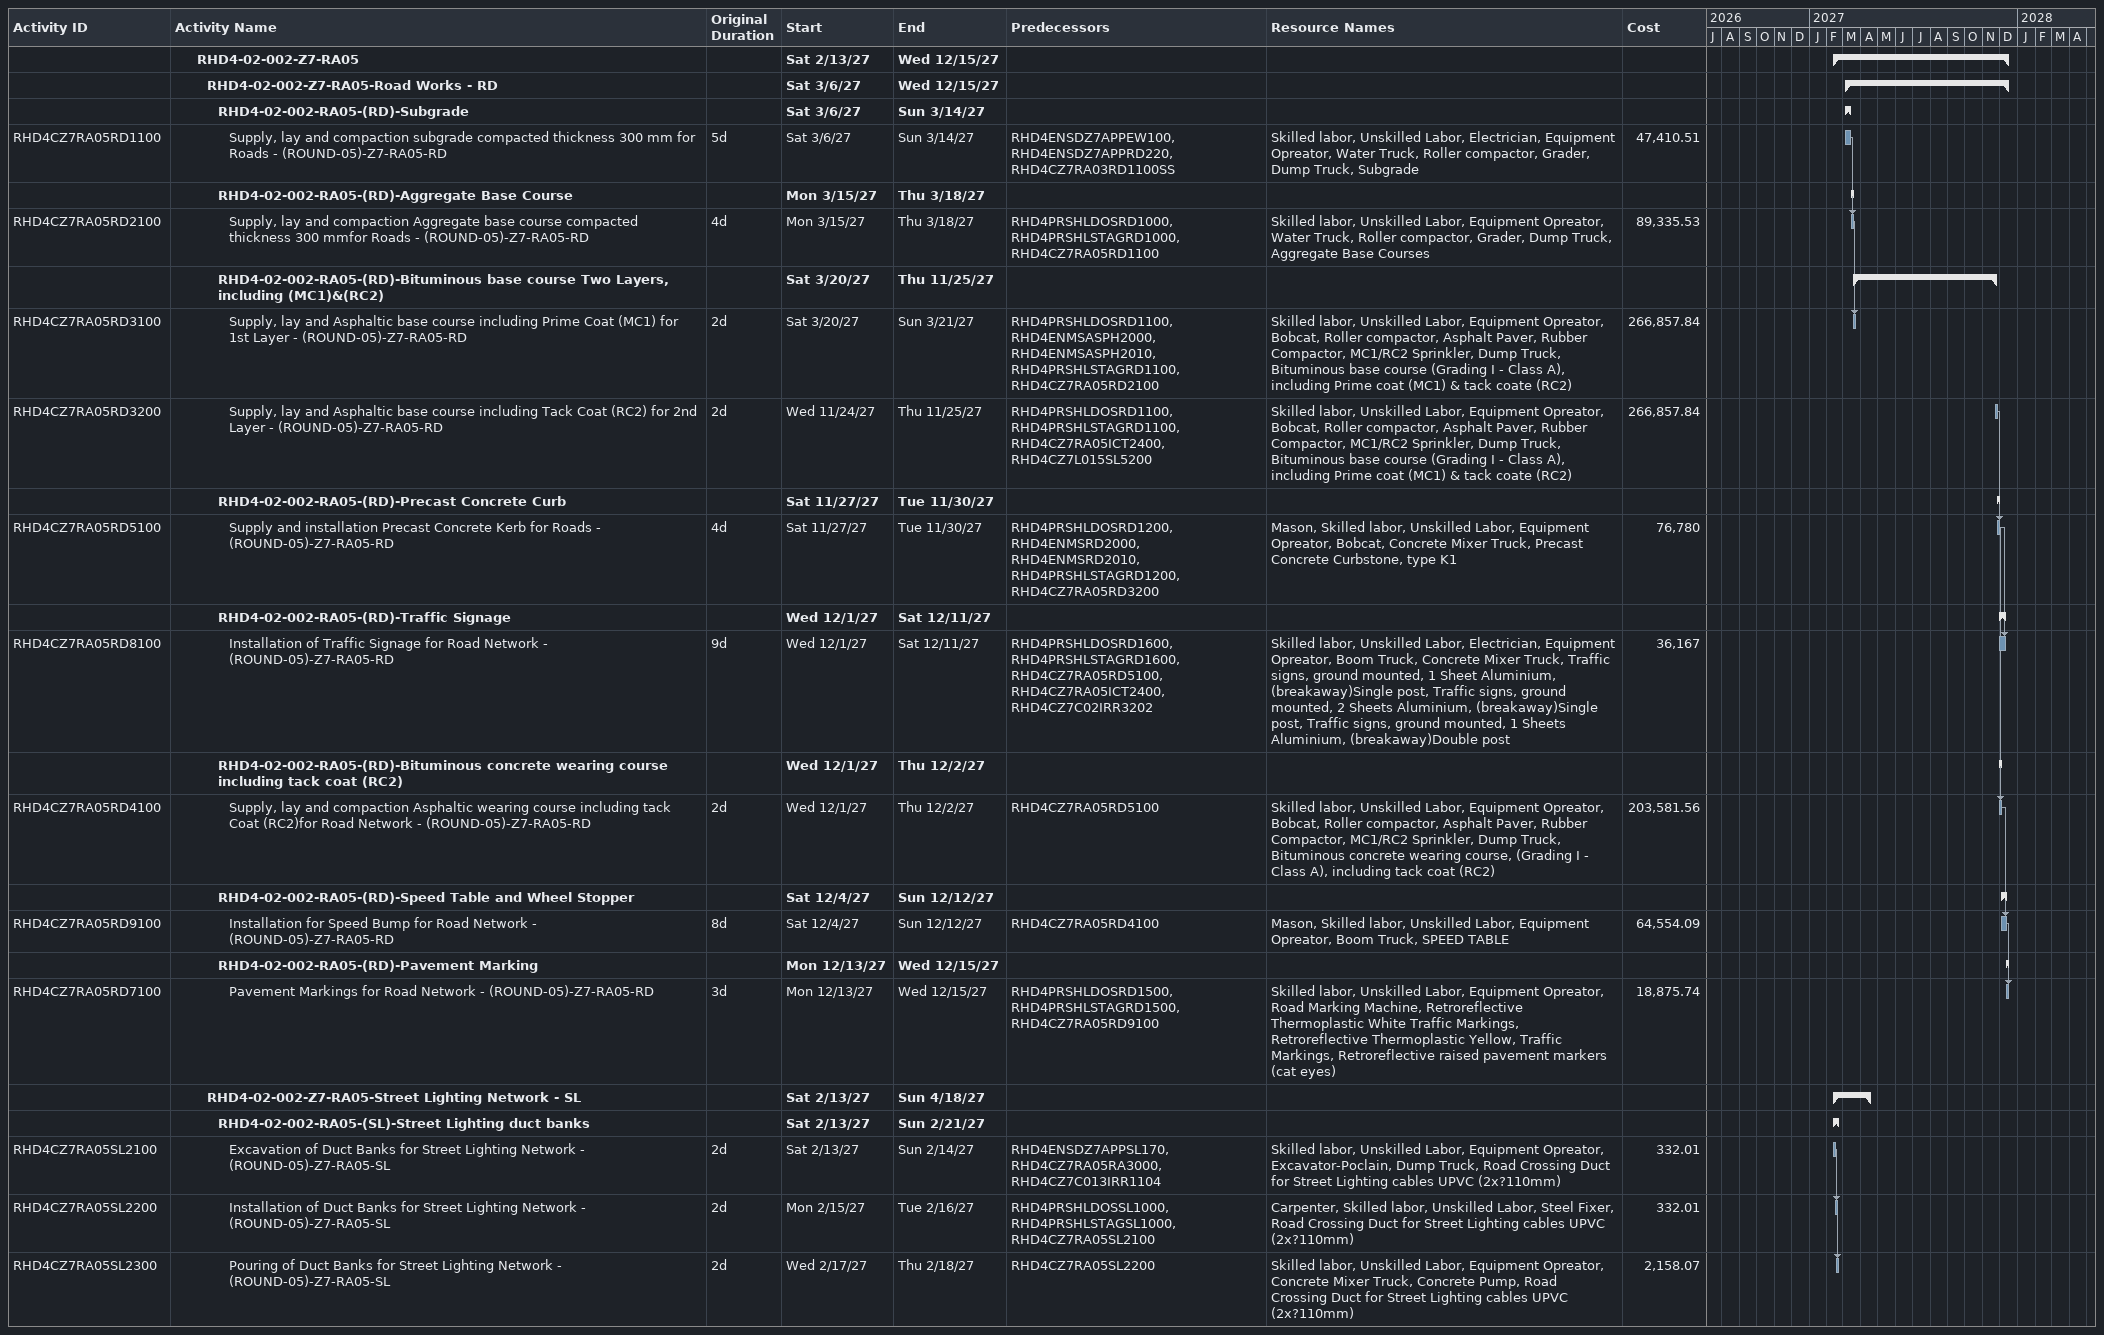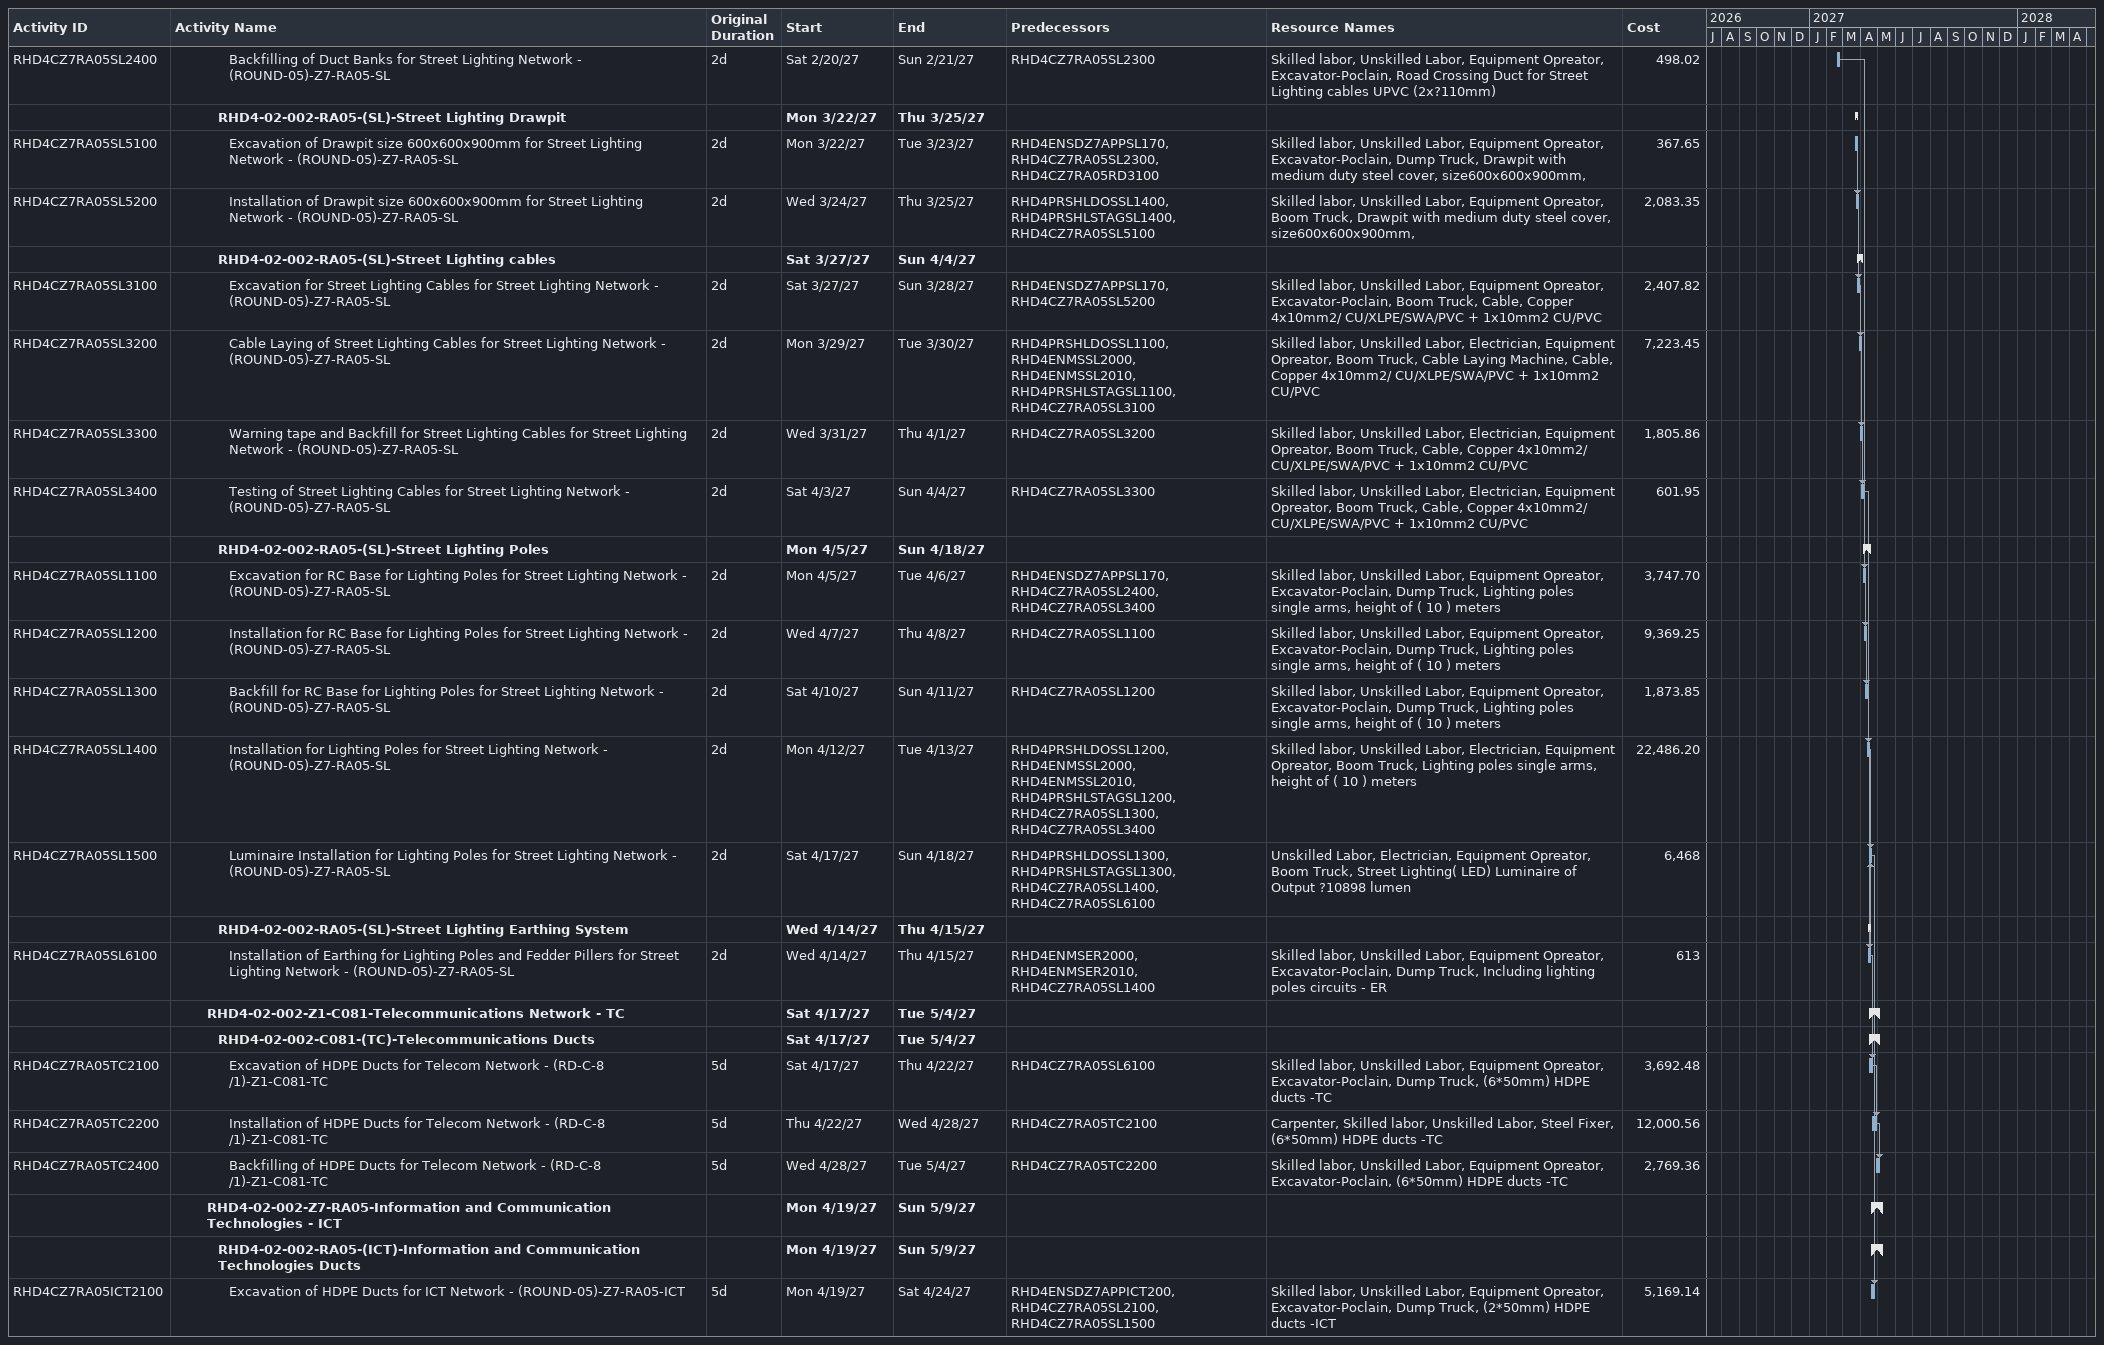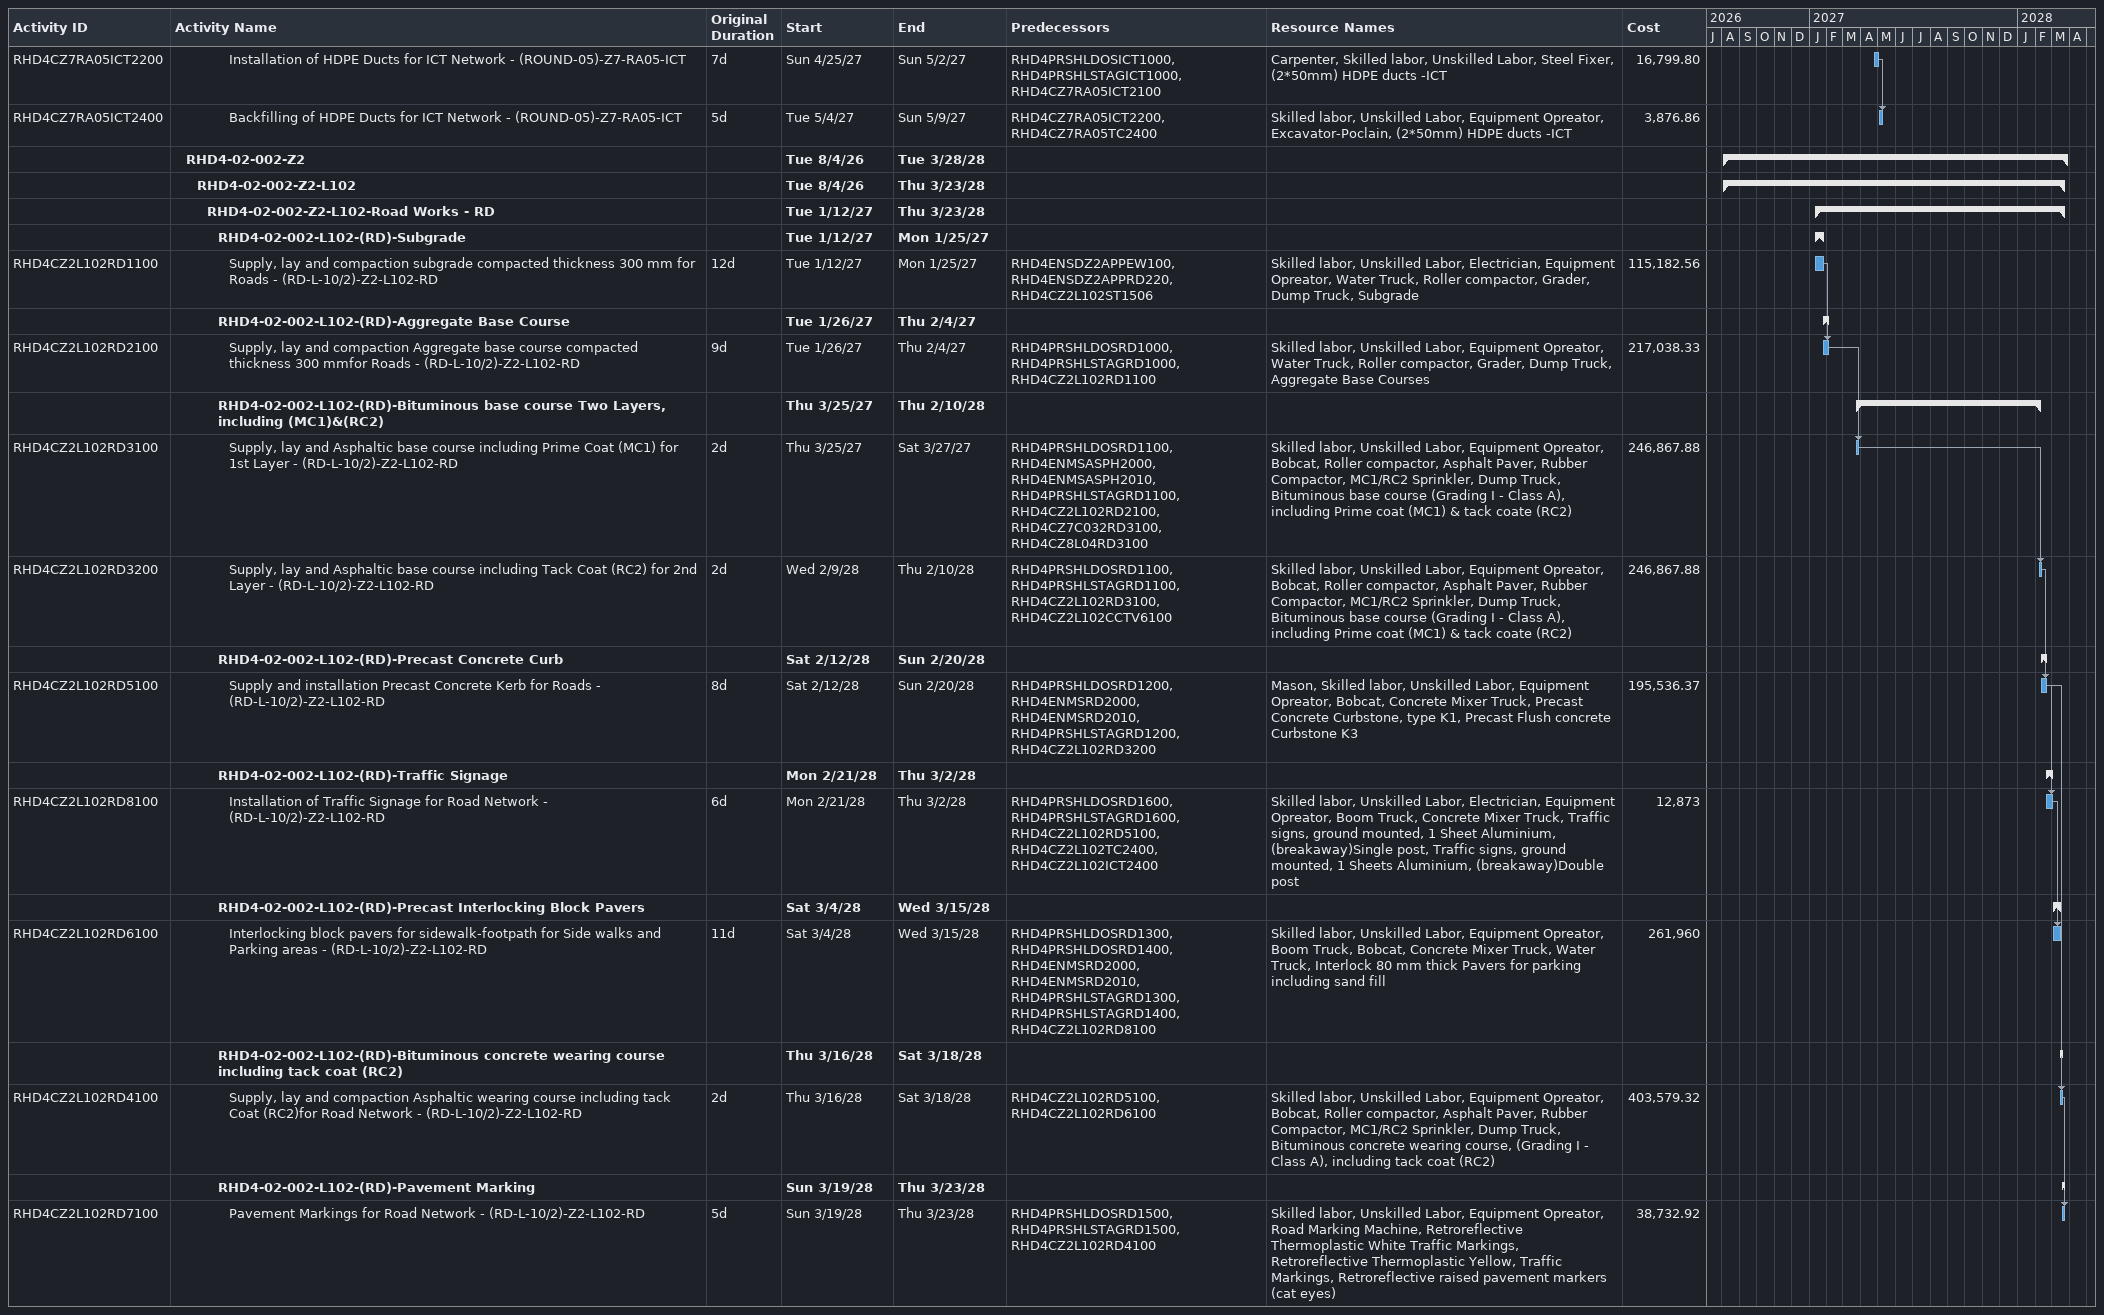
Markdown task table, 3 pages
| ID | Level | Task | Original duration | Start | Finish | Predecessors | Resources | Cost |
|---|---|---|---|---|---|---|---|---|
|  | 3 | **RHD4-02-002-Z7-RA05** |  | 2027-02-13 | 2027-12-15 |  |  |  |
|  | 4 | **RHD4-02-002-Z7-RA05-Road Works - RD** |  | 2027-03-06 | 2027-12-15 |  |  |  |
|  | 5 | **RHD4-02-002-RA05-(RD)-Subgrade** |  | 2027-03-06 | 2027-03-14 |  |  |  |
| RHD4CZ7RA05RD1100 | 6 | Supply, lay and compaction subgrade compacted thickness 300 mm for Roads - (ROUND-05)-Z7-RA05-RD | 5d | 2027-03-06 | 2027-03-14 | RHD4ENSDZ7APPEW100, RHD4ENSDZ7APPRD220, RHD4CZ7RA03RD1100SS | Skilled labor, Unskilled Labor, Electrician, Equipment Opreator, Water Truck, Roller compactor, Grader, Dump Truck, Subgrade | 47410.51 |
|  | 5 | **RHD4-02-002-RA05-(RD)-Aggregate Base Course** |  | 2027-03-15 | 2027-03-18 |  |  |  |
| RHD4CZ7RA05RD2100 | 6 | Supply, lay and compaction Aggregate base course compacted thickness 300 mmfor Roads - (ROUND-05)-Z7-RA05-RD | 4d | 2027-03-15 | 2027-03-18 | RHD4PRSHLDOSRD1000, RHD4PRSHLSTAGRD1000, RHD4CZ7RA05RD1100 | Skilled labor, Unskilled Labor, Equipment Opreator, Water Truck, Roller compactor, Grader, Dump Truck, Aggregate Base Courses | 89335.53 |
|  | 5 | **RHD4-02-002-RA05-(RD)-Bituminous base course Two Layers, including (MC1)&(RC2)** |  | 2027-03-20 | 2027-11-25 |  |  |  |
| RHD4CZ7RA05RD3100 | 6 | Supply, lay and Asphaltic base course including Prime Coat (MC1) for 1st Layer - (ROUND-05)-Z7-RA05-RD | 2d | 2027-03-20 | 2027-03-21 | RHD4PRSHLDOSRD1100, RHD4ENMSASPH2000, RHD4ENMSASPH2010, RHD4PRSHLSTAGRD1100, RHD4CZ7RA05RD2100 | Skilled labor, Unskilled Labor, Equipment Opreator, Bobcat, Roller compactor, Asphalt Paver, Rubber Compactor, MC1/RC2 Sprinkler, Dump Truck, Bituminous base course (Grading I - Class A), including Prime coat (MC1) & tack coate (RC2) | 266857.84 |
| RHD4CZ7RA05RD3200 | 6 | Supply, lay and Asphaltic base course including Tack Coat (RC2) for 2nd Layer - (ROUND-05)-Z7-RA05-RD | 2d | 2027-11-24 | 2027-11-25 | RHD4PRSHLDOSRD1100, RHD4PRSHLSTAGRD1100, RHD4CZ7RA05ICT2400, RHD4CZ7L015SL5200 | Skilled labor, Unskilled Labor, Equipment Opreator, Bobcat, Roller compactor, Asphalt Paver, Rubber Compactor, MC1/RC2 Sprinkler, Dump Truck, Bituminous base course (Grading I - Class A), including Prime coat (MC1) & tack coate (RC2) | 266857.84 |
|  | 5 | **RHD4-02-002-RA05-(RD)-Precast Concrete Curb** |  | 2027-11-27 | 2027-11-30 |  |  |  |
| RHD4CZ7RA05RD5100 | 6 | Supply and installation Precast Concrete Kerb for Roads - (ROUND-05)-Z7-RA05-RD | 4d | 2027-11-27 | 2027-11-30 | RHD4PRSHLDOSRD1200, RHD4ENMSRD2000, RHD4ENMSRD2010, RHD4PRSHLSTAGRD1200, RHD4CZ7RA05RD3200 | Mason, Skilled labor, Unskilled Labor, Equipment Opreator, Bobcat, Concrete Mixer Truck, Precast Concrete Curbstone, type K1 | 76780 |
|  | 5 | **RHD4-02-002-RA05-(RD)-Traffic Signage** |  | 2027-12-01 | 2027-12-11 |  |  |  |
| RHD4CZ7RA05RD8100 | 6 | Installation of Traffic Signage for Road Network - (ROUND-05)-Z7-RA05-RD | 9d | 2027-12-01 | 2027-12-11 | RHD4PRSHLDOSRD1600, RHD4PRSHLSTAGRD1600, RHD4CZ7RA05RD5100, RHD4CZ7RA05ICT2400, RHD4CZ7C02IRR3202 | Skilled labor, Unskilled Labor, Electrician, Equipment Opreator, Boom Truck, Concrete Mixer Truck, Traffic signs, ground mounted, 1 Sheet Aluminium, (breakaway)Single post, Traffic signs, ground mounted, 2 Sheets Aluminium, (breakaway)Single post, Traffic signs, ground mounted, 1 Sheets Aluminium, (breakaway)Double post | 36167 |
|  | 5 | **RHD4-02-002-RA05-(RD)-Bituminous concrete wearing course including tack coat (RC2)** |  | 2027-12-01 | 2027-12-02 |  |  |  |
| RHD4CZ7RA05RD4100 | 6 | Supply, lay and compaction Asphaltic wearing course including tack Coat (RC2)for Road Network - (ROUND-05)-Z7-RA05-RD | 2d | 2027-12-01 | 2027-12-02 | RHD4CZ7RA05RD5100 | Skilled labor, Unskilled Labor, Equipment Opreator, Bobcat, Roller compactor, Asphalt Paver, Rubber Compactor, MC1/RC2 Sprinkler, Dump Truck, Bituminous concrete wearing course, (Grading I - Class A), including tack coat (RC2) | 203581.56 |
|  | 5 | **RHD4-02-002-RA05-(RD)-Speed Table and Wheel Stopper** |  | 2027-12-04 | 2027-12-12 |  |  |  |
| RHD4CZ7RA05RD9100 | 6 | Installation for Speed Bump for Road Network - (ROUND-05)-Z7-RA05-RD | 8d | 2027-12-04 | 2027-12-12 | RHD4CZ7RA05RD4100 | Mason, Skilled labor, Unskilled Labor, Equipment Opreator, Boom Truck, SPEED TABLE | 64554.09 |
|  | 5 | **RHD4-02-002-RA05-(RD)-Pavement Marking** |  | 2027-12-13 | 2027-12-15 |  |  |  |
| RHD4CZ7RA05RD7100 | 6 | Pavement Markings for Road Network - (ROUND-05)-Z7-RA05-RD | 3d | 2027-12-13 | 2027-12-15 | RHD4PRSHLDOSRD1500, RHD4PRSHLSTAGRD1500, RHD4CZ7RA05RD9100 | Skilled labor, Unskilled Labor, Equipment Opreator, Road Marking Machine, Retroreflective Thermoplastic White Traffic Markings, Retroreflective Thermoplastic Yellow, Traffic Markings, Retroreflective raised pavement markers (cat eyes) | 18875.74 |
|  | 4 | **RHD4-02-002-Z7-RA05-Street Lighting Network - SL** |  | 2027-02-13 | 2027-04-18 |  |  |  |
|  | 5 | **RHD4-02-002-RA05-(SL)-Street Lighting duct banks** |  | 2027-02-13 | 2027-02-21 |  |  |  |
| RHD4CZ7RA05SL2100 | 6 | Excavation of Duct Banks for Street Lighting Network - (ROUND-05)-Z7-RA05-SL | 2d | 2027-02-13 | 2027-02-14 | RHD4ENSDZ7APPSL170, RHD4CZ7RA05RA3000, RHD4CZ7C013IRR1104 | Skilled labor, Unskilled Labor, Equipment Opreator, Excavator-Poclain, Dump Truck, Road Crossing Duct for Street Lighting cables UPVC (2x?110mm) | 332.01 |
| RHD4CZ7RA05SL2200 | 6 | Installation of Duct Banks for Street Lighting Network - (ROUND-05)-Z7-RA05-SL | 2d | 2027-02-15 | 2027-02-16 | RHD4PRSHLDOSSL1000, RHD4PRSHLSTAGSL1000, RHD4CZ7RA05SL2100 | Carpenter, Skilled labor, Unskilled Labor, Steel Fixer, Road Crossing Duct for Street Lighting cables UPVC (2x?110mm) | 332.01 |
| RHD4CZ7RA05SL2300 | 6 | Pouring of Duct Banks for Street Lighting Network - (ROUND-05)-Z7-RA05-SL | 2d | 2027-02-17 | 2027-02-18 | RHD4CZ7RA05SL2200 | Skilled labor, Unskilled Labor, Equipment Opreator, Concrete Mixer Truck, Concrete Pump, Road Crossing Duct for Street Lighting cables UPVC (2x?110mm) | 2158.07 |
| RHD4CZ7RA05SL2400 | 6 | Backfilling of Duct Banks for Street Lighting Network - (ROUND-05)-Z7-RA05-SL | 2d | 2027-02-20 | 2027-02-21 | RHD4CZ7RA05SL2300 | Skilled labor, Unskilled Labor, Equipment Opreator, Excavator-Poclain, Road Crossing Duct for Street Lighting cables UPVC (2x?110mm) | 498.02 |
|  | 5 | **RHD4-02-002-RA05-(SL)-Street Lighting Drawpit** |  | 2027-03-22 | 2027-03-25 |  |  |  |
| RHD4CZ7RA05SL5100 | 6 | Excavation of Drawpit size 600x600x900mm for Street Lighting Network - (ROUND-05)-Z7-RA05-SL | 2d | 2027-03-22 | 2027-03-23 | RHD4ENSDZ7APPSL170, RHD4CZ7RA05SL2300, RHD4CZ7RA05RD3100 | Skilled labor, Unskilled Labor, Equipment Opreator, Excavator-Poclain, Dump Truck, Drawpit with medium duty steel cover, size600x600x900mm, | 367.65 |
| RHD4CZ7RA05SL5200 | 6 | Installation of Drawpit size 600x600x900mm for Street Lighting Network - (ROUND-05)-Z7-RA05-SL | 2d | 2027-03-24 | 2027-03-25 | RHD4PRSHLDOSSL1400, RHD4PRSHLSTAGSL1400, RHD4CZ7RA05SL5100 | Skilled labor, Unskilled Labor, Equipment Opreator, Boom Truck, Drawpit with medium duty steel cover, size600x600x900mm, | 2083.35 |
|  | 5 | **RHD4-02-002-RA05-(SL)-Street Lighting cables** |  | 2027-03-27 | 2027-04-04 |  |  |  |
| RHD4CZ7RA05SL3100 | 6 | Excavation for Street Lighting Cables for Street Lighting Network - (ROUND-05)-Z7-RA05-SL | 2d | 2027-03-27 | 2027-03-28 | RHD4ENSDZ7APPSL170, RHD4CZ7RA05SL5200 | Skilled labor, Unskilled Labor, Equipment Opreator, Excavator-Poclain, Boom Truck, Cable, Copper 4x10mm2/ CU/XLPE/SWA/PVC + 1x10mm2 CU/PVC | 2407.82 |
| RHD4CZ7RA05SL3200 | 6 | Cable Laying of Street Lighting Cables for Street Lighting Network - (ROUND-05)-Z7-RA05-SL | 2d | 2027-03-29 | 2027-03-30 | RHD4PRSHLDOSSL1100, RHD4ENMSSL2000, RHD4ENMSSL2010, RHD4PRSHLSTAGSL1100, RHD4CZ7RA05SL3100 | Skilled labor, Unskilled Labor, Electrician, Equipment Opreator, Boom Truck, Cable Laying Machine, Cable, Copper 4x10mm2/ CU/XLPE/SWA/PVC + 1x10mm2 CU/PVC | 7223.45 |
| RHD4CZ7RA05SL3300 | 6 | Warning tape and Backfill for Street Lighting Cables for Street Lighting Network - (ROUND-05)-Z7-RA05-SL | 2d | 2027-03-31 | 2027-04-01 | RHD4CZ7RA05SL3200 | Skilled labor, Unskilled Labor, Electrician, Equipment Opreator, Boom Truck, Cable, Copper 4x10mm2/ CU/XLPE/SWA/PVC + 1x10mm2 CU/PVC | 1805.86 |
| RHD4CZ7RA05SL3400 | 6 | Testing of Street Lighting Cables for Street Lighting Network - (ROUND-05)-Z7-RA05-SL | 2d | 2027-04-03 | 2027-04-04 | RHD4CZ7RA05SL3300 | Skilled labor, Unskilled Labor, Electrician, Equipment Opreator, Boom Truck, Cable, Copper 4x10mm2/ CU/XLPE/SWA/PVC + 1x10mm2 CU/PVC | 601.95 |
|  | 5 | **RHD4-02-002-RA05-(SL)-Street Lighting Poles** |  | 2027-04-05 | 2027-04-18 |  |  |  |
| RHD4CZ7RA05SL1100 | 6 | Excavation for RC Base for Lighting Poles for Street Lighting Network - (ROUND-05)-Z7-RA05-SL | 2d | 2027-04-05 | 2027-04-06 | RHD4ENSDZ7APPSL170, RHD4CZ7RA05SL2400, RHD4CZ7RA05SL3400 | Skilled labor, Unskilled Labor, Equipment Opreator, Excavator-Poclain, Dump Truck, Lighting poles single arms, height of ( 10 ) meters | 3747.70 |
| RHD4CZ7RA05SL1200 | 6 | Installation for RC Base for Lighting Poles for Street Lighting Network - (ROUND-05)-Z7-RA05-SL | 2d | 2027-04-07 | 2027-04-08 | RHD4CZ7RA05SL1100 | Skilled labor, Unskilled Labor, Equipment Opreator, Excavator-Poclain, Dump Truck, Lighting poles single arms, height of ( 10 ) meters | 9369.25 |
| RHD4CZ7RA05SL1300 | 6 | Backfill for RC Base for Lighting Poles for Street Lighting Network - (ROUND-05)-Z7-RA05-SL | 2d | 2027-04-10 | 2027-04-11 | RHD4CZ7RA05SL1200 | Skilled labor, Unskilled Labor, Equipment Opreator, Excavator-Poclain, Dump Truck, Lighting poles single arms, height of ( 10 ) meters | 1873.85 |
| RHD4CZ7RA05SL1400 | 6 | Installation for Lighting Poles for Street Lighting Network - (ROUND-05)-Z7-RA05-SL | 2d | 2027-04-12 | 2027-04-13 | RHD4PRSHLDOSSL1200, RHD4ENMSSL2000, RHD4ENMSSL2010, RHD4PRSHLSTAGSL1200, RHD4CZ7RA05SL1300, RHD4CZ7RA05SL3400 | Skilled labor, Unskilled Labor, Electrician, Equipment Opreator, Boom Truck, Lighting poles single arms, height of ( 10 ) meters | 22486.20 |
| RHD4CZ7RA05SL1500 | 6 | Luminaire Installation for Lighting Poles for Street Lighting Network - (ROUND-05)-Z7-RA05-SL | 2d | 2027-04-17 | 2027-04-18 | RHD4PRSHLDOSSL1300, RHD4PRSHLSTAGSL1300, RHD4CZ7RA05SL1400, RHD4CZ7RA05SL6100 | Unskilled Labor, Electrician, Equipment Opreator, Boom Truck, Street Lighting( LED) Luminaire of Output ?10898 lumen | 6468 |
|  | 5 | **RHD4-02-002-RA05-(SL)-Street Lighting Earthing System** |  | 2027-04-14 | 2027-04-15 |  |  |  |
| RHD4CZ7RA05SL6100 | 6 | Installation of Earthing for Lighting Poles and Fedder Pillers for Street Lighting Network - (ROUND-05)-Z7-RA05-SL | 2d | 2027-04-14 | 2027-04-15 | RHD4ENMSER2000, RHD4ENMSER2010, RHD4CZ7RA05SL1400 | Skilled labor, Unskilled Labor, Equipment Opreator, Excavator-Poclain, Dump Truck, Including lighting poles circuits - ER | 613 |
|  | 4 | **RHD4-02-002-Z1-C081-Telecommunications Network - TC** |  | 2027-04-17 | 2027-05-04 |  |  |  |
|  | 5 | **RHD4-02-002-C081-(TC)-Telecommunications Ducts** |  | 2027-04-17 | 2027-05-04 |  |  |  |
| RHD4CZ7RA05TC2100 | 6 | Excavation of HDPE Ducts for Telecom Network - (RD-C-8 /1)-Z1-C081-TC | 5d | 2027-04-17 | 2027-04-22 | RHD4CZ7RA05SL6100 | Skilled labor, Unskilled Labor, Equipment Opreator, Excavator-Poclain, Dump Truck, (6*50mm) HDPE ducts -TC | 3692.48 |
| RHD4CZ7RA05TC2200 | 6 | Installation of HDPE Ducts for Telecom Network - (RD-C-8 /1)-Z1-C081-TC | 5d | 2027-04-22 | 2027-04-28 | RHD4CZ7RA05TC2100 | Carpenter, Skilled labor, Unskilled Labor, Steel Fixer, (6*50mm) HDPE ducts -TC | 12000.56 |
| RHD4CZ7RA05TC2400 | 6 | Backfilling of HDPE Ducts for Telecom Network - (RD-C-8 /1)-Z1-C081-TC | 5d | 2027-04-28 | 2027-05-04 | RHD4CZ7RA05TC2200 | Skilled labor, Unskilled Labor, Equipment Opreator, Excavator-Poclain, (6*50mm) HDPE ducts -TC | 2769.36 |
|  | 4 | **RHD4-02-002-Z7-RA05-Information and Communication Technologies - ICT** |  | 2027-04-19 | 2027-05-09 |  |  |  |
|  | 5 | **RHD4-02-002-RA05-(ICT)-Information and Communication Technologies Ducts** |  | 2027-04-19 | 2027-05-09 |  |  |  |
| RHD4CZ7RA05ICT2100 | 6 | Excavation of HDPE Ducts for ICT Network - (ROUND-05)-Z7-RA05-ICT | 5d | 2027-04-19 | 2027-04-24 | RHD4ENSDZ7APPICT200, RHD4CZ7RA05SL2100, RHD4CZ7RA05SL1500 | Skilled labor, Unskilled Labor, Equipment Opreator, Excavator-Poclain, Dump Truck, (2*50mm) HDPE ducts -ICT | 5169.14 |
| RHD4CZ7RA05ICT2200 | 6 | Installation of HDPE Ducts for ICT Network - (ROUND-05)-Z7-RA05-ICT | 7d | 2027-04-25 | 2027-05-02 | RHD4PRSHLDOSICT1000, RHD4PRSHLSTAGICT1000, RHD4CZ7RA05ICT2100 | Carpenter, Skilled labor, Unskilled Labor, Steel Fixer, (2*50mm) HDPE ducts -ICT | 16799.80 |
| RHD4CZ7RA05ICT2400 | 6 | Backfilling of HDPE Ducts for ICT Network - (ROUND-05)-Z7-RA05-ICT | 5d | 2027-05-04 | 2027-05-09 | RHD4CZ7RA05ICT2200, RHD4CZ7RA05TC2400 | Skilled labor, Unskilled Labor, Equipment Opreator, Excavator-Poclain, (2*50mm) HDPE ducts -ICT | 3876.86 |
|  | 2 | **RHD4-02-002-Z2** |  | 2026-08-04 | 2028-03-28 |  |  |  |
|  | 3 | **RHD4-02-002-Z2-L102** |  | 2026-08-04 | 2028-03-23 |  |  |  |
|  | 4 | **RHD4-02-002-Z2-L102-Road Works - RD** |  | 2027-01-12 | 2028-03-23 |  |  |  |
|  | 5 | **RHD4-02-002-L102-(RD)-Subgrade** |  | 2027-01-12 | 2027-01-25 |  |  |  |
| RHD4CZ2L102RD1100 | 6 | Supply, lay and compaction subgrade compacted thickness 300 mm for Roads - (RD-L-10/2)-Z2-L102-RD | 12d | 2027-01-12 | 2027-01-25 | RHD4ENSDZ2APPEW100, RHD4ENSDZ2APPRD220, RHD4CZ2L102ST1506 | Skilled labor, Unskilled Labor, Electrician, Equipment Opreator, Water Truck, Roller compactor, Grader, Dump Truck, Subgrade | 115182.56 |
|  | 5 | **RHD4-02-002-L102-(RD)-Aggregate Base Course** |  | 2027-01-26 | 2027-02-04 |  |  |  |
| RHD4CZ2L102RD2100 | 6 | Supply, lay and compaction Aggregate base course compacted thickness 300 mmfor Roads - (RD-L-10/2)-Z2-L102-RD | 9d | 2027-01-26 | 2027-02-04 | RHD4PRSHLDOSRD1000, RHD4PRSHLSTAGRD1000, RHD4CZ2L102RD1100 | Skilled labor, Unskilled Labor, Equipment Opreator, Water Truck, Roller compactor, Grader, Dump Truck, Aggregate Base Courses | 217038.33 |
|  | 5 | **RHD4-02-002-L102-(RD)-Bituminous base course Two Layers, including (MC1)&(RC2)** |  | 2027-03-25 | 2028-02-10 |  |  |  |
| RHD4CZ2L102RD3100 | 6 | Supply, lay and Asphaltic base course including Prime Coat (MC1) for 1st Layer - (RD-L-10/2)-Z2-L102-RD | 2d | 2027-03-25 | 2027-03-27 | RHD4PRSHLDOSRD1100, RHD4ENMSASPH2000, RHD4ENMSASPH2010, RHD4PRSHLSTAGRD1100, RHD4CZ2L102RD2100, RHD4CZ7C032RD3100, RHD4CZ8L04RD3100 | Skilled labor, Unskilled Labor, Equipment Opreator, Bobcat, Roller compactor, Asphalt Paver, Rubber Compactor, MC1/RC2 Sprinkler, Dump Truck, Bituminous base course (Grading I - Class A), including Prime coat (MC1) & tack coate (RC2) | 246867.88 |
| RHD4CZ2L102RD3200 | 6 | Supply, lay and Asphaltic base course including Tack Coat (RC2) for 2nd Layer - (RD-L-10/2)-Z2-L102-RD | 2d | 2028-02-09 | 2028-02-10 | RHD4PRSHLDOSRD1100, RHD4PRSHLSTAGRD1100, RHD4CZ2L102RD3100, RHD4CZ2L102CCTV6100 | Skilled labor, Unskilled Labor, Equipment Opreator, Bobcat, Roller compactor, Asphalt Paver, Rubber Compactor, MC1/RC2 Sprinkler, Dump Truck, Bituminous base course (Grading I - Class A), including Prime coat (MC1) & tack coate (RC2) | 246867.88 |
|  | 5 | **RHD4-02-002-L102-(RD)-Precast Concrete Curb** |  | 2028-02-12 | 2028-02-20 |  |  |  |
| RHD4CZ2L102RD5100 | 6 | Supply and installation Precast Concrete Kerb for Roads - (RD-L-10/2)-Z2-L102-RD | 8d | 2028-02-12 | 2028-02-20 | RHD4PRSHLDOSRD1200, RHD4ENMSRD2000, RHD4ENMSRD2010, RHD4PRSHLSTAGRD1200, RHD4CZ2L102RD3200 | Mason, Skilled labor, Unskilled Labor, Equipment Opreator, Bobcat, Concrete Mixer Truck, Precast Concrete Curbstone, type K1, Precast Flush concrete Curbstone K3 | 195536.37 |
|  | 5 | **RHD4-02-002-L102-(RD)-Traffic Signage** |  | 2028-02-21 | 2028-03-02 |  |  |  |
| RHD4CZ2L102RD8100 | 6 | Installation of Traffic Signage for Road Network - (RD-L-10/2)-Z2-L102-RD | 6d | 2028-02-21 | 2028-03-02 | RHD4PRSHLDOSRD1600, RHD4PRSHLSTAGRD1600, RHD4CZ2L102RD5100, RHD4CZ2L102TC2400, RHD4CZ2L102ICT2400 | Skilled labor, Unskilled Labor, Electrician, Equipment Opreator, Boom Truck, Concrete Mixer Truck, Traffic signs, ground mounted, 1 Sheet Aluminium, (breakaway)Single post, Traffic signs, ground mounted, 1 Sheets Aluminium, (breakaway)Double post | 12873 |
|  | 5 | **RHD4-02-002-L102-(RD)-Precast Interlocking Block Pavers** |  | 2028-03-04 | 2028-03-15 |  |  |  |
| RHD4CZ2L102RD6100 | 6 | Interlocking block pavers for sidewalk-footpath for Side walks and Parking areas - (RD-L-10/2)-Z2-L102-RD | 11d | 2028-03-04 | 2028-03-15 | RHD4PRSHLDOSRD1300, RHD4PRSHLDOSRD1400, RHD4ENMSRD2000, RHD4ENMSRD2010, RHD4PRSHLSTAGRD1300, RHD4PRSHLSTAGRD1400, RHD4CZ2L102RD8100 | Skilled labor, Unskilled Labor, Equipment Opreator, Boom Truck, Bobcat, Concrete Mixer Truck, Water Truck, Interlock 80 mm thick Pavers for parking including sand fill | 261960 |
|  | 5 | **RHD4-02-002-L102-(RD)-Bituminous concrete wearing course including tack coat (RC2)** |  | 2028-03-16 | 2028-03-18 |  |  |  |
| RHD4CZ2L102RD4100 | 6 | Supply, lay and compaction Asphaltic wearing course including tack Coat (RC2)for Road Network - (RD-L-10/2)-Z2-L102-RD | 2d | 2028-03-16 | 2028-03-18 | RHD4CZ2L102RD5100, RHD4CZ2L102RD6100 | Skilled labor, Unskilled Labor, Equipment Opreator, Bobcat, Roller compactor, Asphalt Paver, Rubber Compactor, MC1/RC2 Sprinkler, Dump Truck, Bituminous concrete wearing course, (Grading I - Class A), including tack coat (RC2) | 403579.32 |
|  | 5 | **RHD4-02-002-L102-(RD)-Pavement Marking** |  | 2028-03-19 | 2028-03-23 |  |  |  |
| RHD4CZ2L102RD7100 | 6 | Pavement Markings for Road Network - (RD-L-10/2)-Z2-L102-RD | 5d | 2028-03-19 | 2028-03-23 | RHD4PRSHLDOSRD1500, RHD4PRSHLSTAGRD1500, RHD4CZ2L102RD4100 | Skilled labor, Unskilled Labor, Equipment Opreator, Road Marking Machine, Retroreflective Thermoplastic White Traffic Markings, Retroreflective Thermoplastic Yellow, Traffic Markings, Retroreflective raised pavement markers (cat eyes) | 38732.92 |
